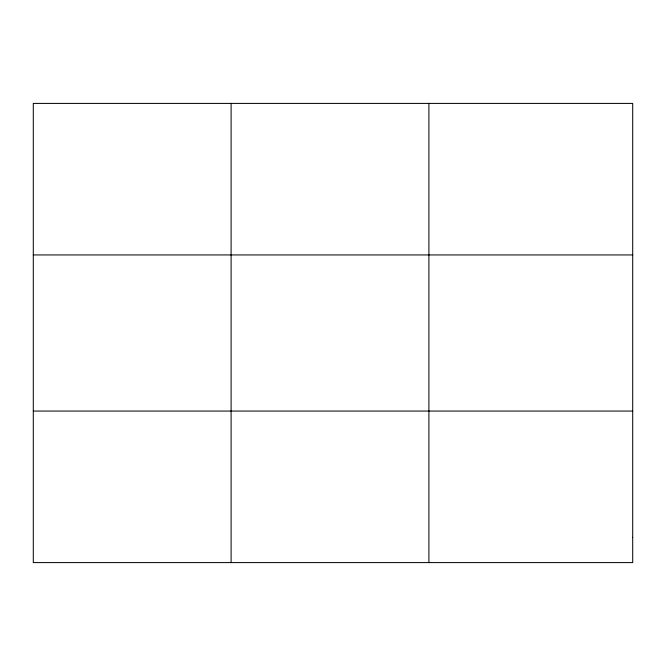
<?xml version="1.0" encoding="UTF-8"?>
<svg xmlns="http://www.w3.org/2000/svg" width="666" height="666" viewBox="0 0 666 666"><rect width="100%" height="100%" fill="white"/><g stroke="black" fill="none" stroke-linecap="round" stroke-linejoin="round"><path stroke-width="1" d="M231.102 103.405L231.102 562.595M428.904 103.405L428.904 562.595M33.3 254.936L632.7 254.936M33.3 411.064L632.7 411.064M632.7 537.345L632.7 562.595L33.3 562.595L33.3 103.405L632.7 103.405L632.7 537.345"/></g></svg>
